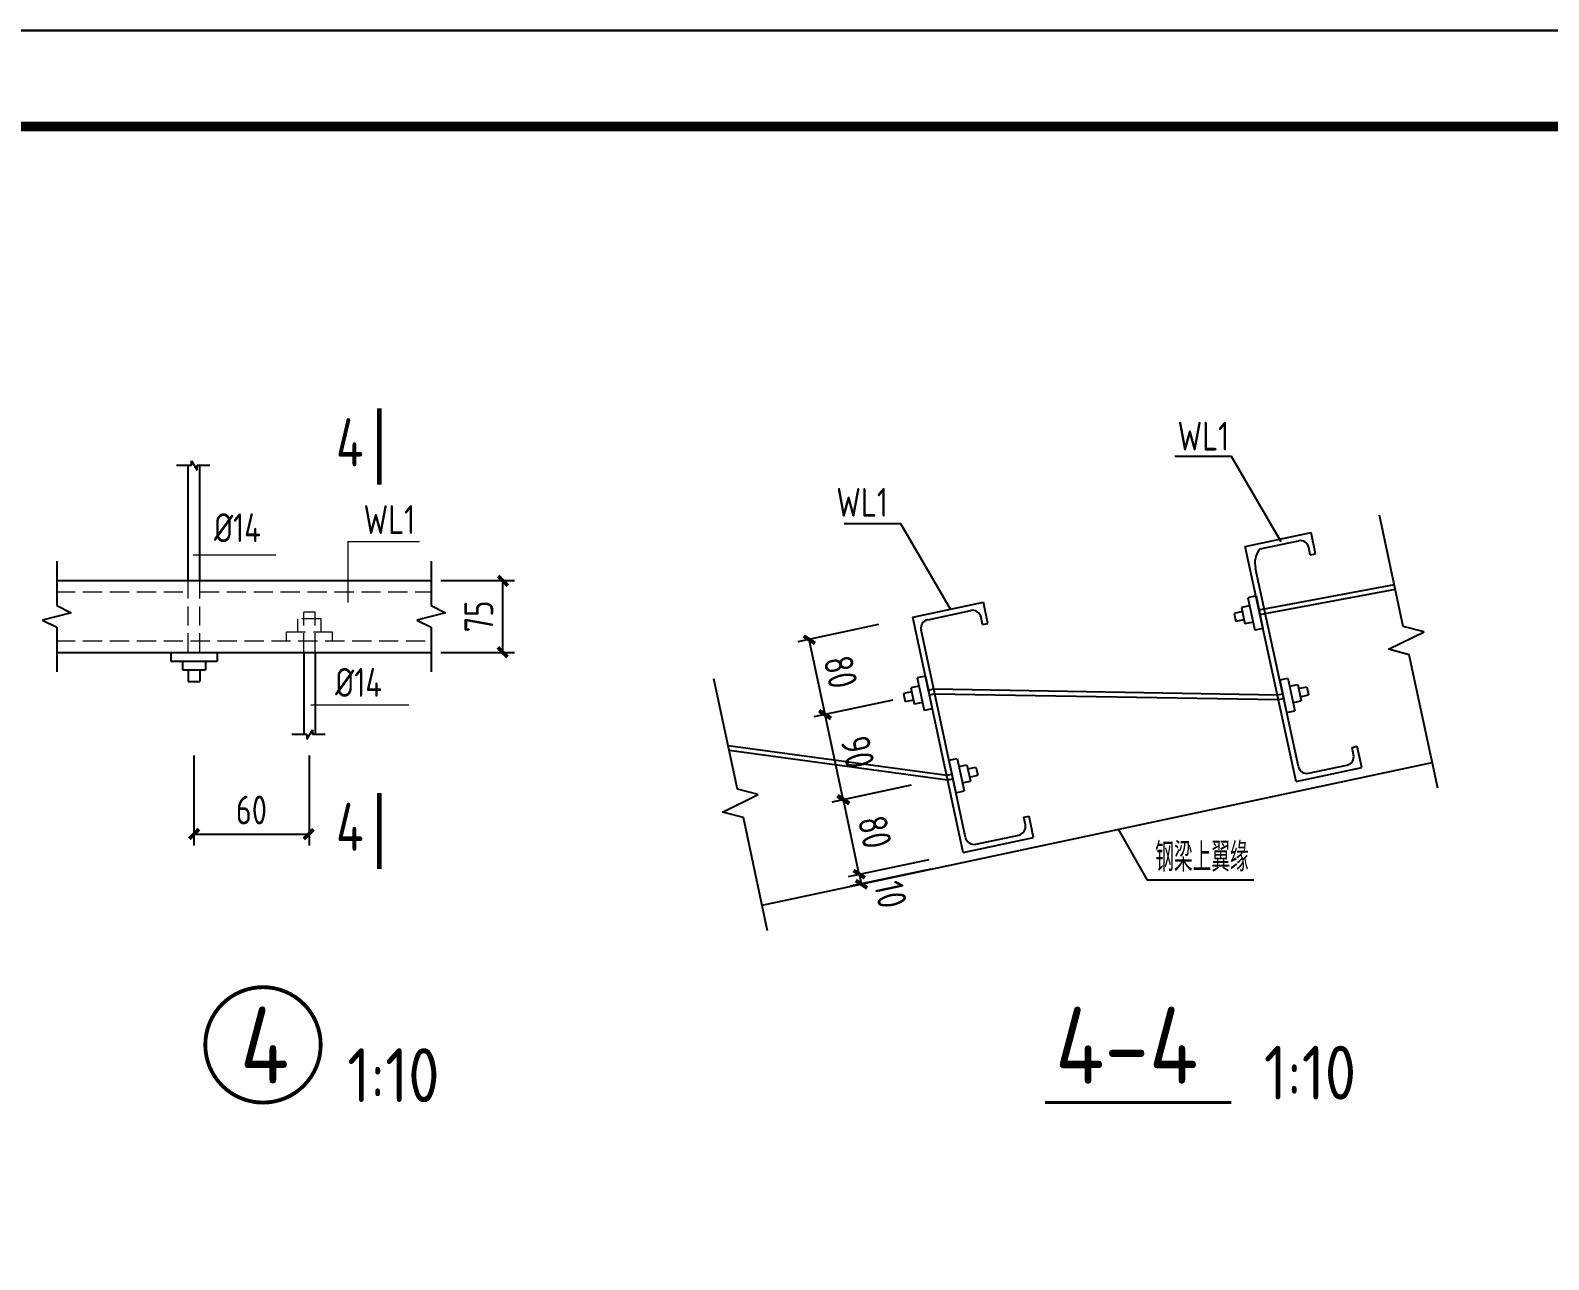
# Model space of a CAD drawing. Header units: millimetres. Extents: x 866309 to 879639, y 39442 to 44891.
# Drawn here: x 875632.7 to 875790.6, y 39914.8 to 40042.6 of the extents above; entities that cross this region are included whole.
import ezdxf

# ---------------------------------------------------------------- set-up
doc = ezdxf.new("R2010")
doc.units = ezdxf.units.MM
doc.header["$LTSCALE"] = 1000
doc.header["$MEASUREMENT"] = 0
doc.linetypes.add('DASH', pattern=[0.35, 0.25, -0.1])
for name, color, linetype, lineweight in [('1', 4, 'Continuous', 70), ('D3', 62, 'Continuous', 9), ('LZ', 64, 'Continuous', 9), ('数字', 3, 'Continuous', 9)]:
    doc.layers.add(name, color=color, linetype=linetype, lineweight=lineweight)
for name, color, linetype in [('D1', 112, 'Continuous'), ('D2', 6, 'Continuous'), ('DIM', 7, 'Continuous'), ('PUB_DIM', 3, 'Continuous'), ('THIN', 7, 'Continuous'), ('文字', 7, 'Continuous'), ('桩', 6, 'Continuous')]:
    doc.layers.add(name, color=color, linetype=linetype)
doc.styles.add('GBHZ', font='gbenor.shx', dxfattribs={"width": 0.9, "bigfont": 'gbcbig.shx'})
doc.dimstyles.new('Y10', dxfattribs={"dimscale": 0, "dimtxt": 3, "dimasz": 0.01, "dimexe": 1.2, "dimexo": 1, "dimgap": 1, "dimtad": 1, "dimdec": 0, "dimlfac": 10, "dimzin": 0, "dimdsep": 46, "dimtxsty": 'GBHZ', "dimblk1": 'DX', "dimblk2": 'DX', "dimsah": 1, "dimcen": 0.09, "dimdle": 1, "dimadec": 0, "dimazin": 0, "dimtfac": 1, "dimtdec": 0, "dimtix": 1, "dimtmove": 2, "dimatfit": 3, "dimldrblk": 'DX', "dimfxl": 0, "dimtolj": 1, "dimtzin": 0, "dimarcsym": 0})
doc.dimstyles.new('Y5', dxfattribs={"dimscale": 0, "dimtxt": 3, "dimasz": 0.01, "dimexe": 1.2, "dimexo": 1, "dimgap": 1, "dimtad": 1, "dimdec": 0, "dimlfac": 5, "dimzin": 0, "dimdsep": 46, "dimtxsty": 'GBHZ', "dimblk1": 'DX', "dimblk2": 'DX', "dimsah": 1, "dimcen": 0.09, "dimdle": 1, "dimadec": 0, "dimazin": 0, "dimtfac": 1, "dimtdec": 0, "dimtix": 1, "dimtmove": 2, "dimatfit": 3, "dimldrblk": 'DX', "dimfxl": 0, "dimtolj": 1, "dimtzin": 0, "dimarcsym": 0})

# ---------------------------------------------------------------- blocks, each defined once
blk = doc.blocks.new('DX')
at = {"color": 0, "linetype": 'ByBlock', "const_width": 40}
blk.add_lwpolyline([(-54, -51), (46, 49)], dxfattribs=at)
blk = doc.blocks.new('*D306')
at = {"layer": 'Defpoints', "color": 0, "linetype": 'ByBlock', "transparency": 16777216}
for p in [(875725.28, 39964.37), (875717.26, 39962.66), (875727.12, 39956.62)]:
    blk.add_point(p, dxfattribs=at)
at = {"layer": 'dim', "color": 0, "linetype": 'ByBlock', "lineweight": -2, "transparency": 16777216}
for p, q in [((875724.3, 39964.16), (875716.09, 39962.41)), ((875718.91, 39954.89), (875717.26, 39962.65)), ((875726.14, 39956.41), (875717.74, 39954.63))]:
    blk.add_line(p, q, dxfattribs=at)
at = {"layer": 'dim', "color": 0, "linetype": 'ByBlock', "lineweight": -2, "transparency": 16777216, "xscale": 0.01, "yscale": 0.01, "zscale": 0.01}
for p, rotation in [((875717.26, 39962.66), 102.0171866415807), ((875718.92, 39954.88), 282.0171866415807)]:
    blk.add_blockref('DX', p, dxfattribs=dict(at, rotation=rotation))
at = {"layer": 'dim', "color": 0, "linetype": 'ByBlock', "transparency": 16777216, "insert": (875720.53, 39959.29), "char_height": 3, "attachment_point": 5, "rotation": 282.0172, "style": 'GBHZ'}
blk.add_mtext('\\A1;80', dxfattribs=at)
blk = doc.blocks.new('*D307')
at = {"layer": 'Defpoints', "color": 0, "linetype": 'ByBlock', "transparency": 16777216}
for p in [(875723.36, 39973.2), (875715.35, 39971.5), (875725.28, 39964.37)]:
    blk.add_point(p, dxfattribs=at)
at = {"layer": 'dim', "color": 0, "linetype": 'ByBlock', "lineweight": -2, "transparency": 16777216}
for p, q in [((875722.38, 39972.99), (875714.18, 39971.25)), ((875717.23, 39962.67), (875715.36, 39971.49)), ((875724.3, 39964.16), (875716.06, 39962.41))]:
    blk.add_line(p, q, dxfattribs=at)
at = {"layer": 'dim', "color": 0, "linetype": 'ByBlock', "lineweight": -2, "transparency": 16777216, "xscale": 0.01, "yscale": 0.01, "zscale": 0.01}
for p, rotation in [((875715.35, 39971.5), 102.0171866415807), ((875717.24, 39962.66), 282.0171866415807)]:
    blk.add_blockref('DX', p, dxfattribs=dict(at, rotation=rotation))
at = {"layer": 'dim', "color": 0, "linetype": 'ByBlock', "transparency": 16777216, "insert": (875718.74, 39967.6), "char_height": 3, "attachment_point": 5, "rotation": 282.0172, "style": 'GBHZ'}
blk.add_mtext('\\A1;90', dxfattribs=at)
blk = doc.blocks.new('*D308')
at = {"layer": 'Defpoints', "color": 0, "linetype": 'ByBlock', "transparency": 16777216}
for p in [(875721.89, 39981.07), (875713.69, 39979.32), (875723.36, 39973.2)]:
    blk.add_point(p, dxfattribs=at)
at = {"layer": 'dim', "color": 0, "linetype": 'ByBlock', "lineweight": -2, "transparency": 16777216}
for p, q in [((875720.92, 39980.86), (875712.51, 39979.07)), ((875715.35, 39971.51), (875713.69, 39979.31)), ((875722.38, 39972.99), (875714.18, 39971.25))]:
    blk.add_line(p, q, dxfattribs=at)
at = {"layer": 'dim', "color": 0, "linetype": 'ByBlock', "lineweight": -2, "transparency": 16777216, "xscale": 0.01, "yscale": 0.01, "zscale": 0.01}
for p, rotation in [((875713.69, 39979.32), 102.0171866415807), ((875715.35, 39971.5), 282.0171866415807)]:
    blk.add_blockref('DX', p, dxfattribs=dict(at, rotation=rotation))
at = {"layer": 'dim', "color": 0, "linetype": 'ByBlock', "transparency": 16777216, "insert": (875716.97, 39975.93), "char_height": 3, "attachment_point": 5, "rotation": 282.0172, "style": 'GBHZ'}
blk.add_mtext('\\A1;80', dxfattribs=at)
blk = doc.blocks.new('*D309')
at = {"layer": 'Defpoints', "color": 0, "linetype": 'ByBlock', "transparency": 16777216}
for p in [(875727.12, 39956.62), (875727.33, 39955.64), (875719.12, 39953.9)]:
    blk.add_point(p, dxfattribs=at)
at = {"layer": 'dim', "color": 0, "linetype": 'ByBlock', "lineweight": -2, "transparency": 16777216}
for p, q in [((875726.14, 39956.41), (875717.74, 39954.63)), ((875726.35, 39955.44), (875717.95, 39953.65)), ((875718.91, 39954.89), (875718.91, 39954.89)), ((875718.92, 39954.88), (875719.12, 39953.9)), ((875719.13, 39953.89), (875719.13, 39953.88))]:
    blk.add_line(p, q, dxfattribs=at)
at = {"layer": 'dim', "color": 0, "linetype": 'ByBlock', "lineweight": -2, "transparency": 16777216, "xscale": 0.01, "yscale": 0.01, "zscale": 0.01}
for p, rotation in [((875718.92, 39954.88), 282.0171866415807), ((875719.12, 39953.9), 102.0171866415807)]:
    blk.add_blockref('DX', p, dxfattribs=dict(at, rotation=rotation))
at = {"layer": 'dim', "color": 0, "linetype": 'ByBlock', "transparency": 16777216, "insert": (875722.17, 39952.79), "char_height": 3, "attachment_point": 5, "rotation": 282.0172, "style": 'GBHZ'}
blk.add_mtext('\\A1;10', dxfattribs=at)
blk = doc.blocks.new('*D310')
at = {"layer": 'Defpoints', "color": 0, "linetype": 'ByBlock', "transparency": 16777216}
for p in [(875674.39, 39985.45), (875681.84, 39985.45), (875674.39, 39977.95)]:
    blk.add_point(p, dxfattribs=at)
at = {"layer": 'dim', "color": 0, "linetype": 'ByBlock', "lineweight": -2, "transparency": 16777216}
for p, q in [((875675.39, 39985.45), (875683.04, 39985.45)), ((875681.84, 39977.96), (875681.84, 39985.44)), ((875675.39, 39977.95), (875683.04, 39977.95))]:
    blk.add_line(p, q, dxfattribs=at)
at = {"layer": 'dim', "color": 0, "linetype": 'ByBlock', "lineweight": -2, "transparency": 16777216, "xscale": 0.01, "yscale": 0.01, "zscale": 0.01}
for p, rotation in [((875681.84, 39985.45), 90), ((875681.84, 39977.95), 270)]:
    blk.add_blockref('DX', p, dxfattribs=dict(at, rotation=rotation))
at = {"layer": 'dim', "color": 0, "linetype": 'ByBlock', "transparency": 16777216, "insert": (875679.34, 39981.7), "char_height": 3, "attachment_point": 5, "rotation": 90, "style": 'GBHZ'}
blk.add_mtext('\\A1;75', dxfattribs=at)
blk = doc.blocks.new('*D311')
at = {"layer": 'Defpoints', "color": 0, "linetype": 'ByBlock', "transparency": 16777216}
for p in [(875649.69, 39968.25), (875661.69, 39968.25), (875661.69, 39959.08)]:
    blk.add_point(p, dxfattribs=at)
at = {"layer": 'dim', "color": 0, "linetype": 'ByBlock', "lineweight": -2, "transparency": 16777216}
for p, q in [((875649.69, 39967.25), (875649.69, 39957.88)), ((875661.69, 39967.25), (875661.69, 39957.88)), ((875649.7, 39959.08), (875661.68, 39959.08))]:
    blk.add_line(p, q, dxfattribs=at)
at = {"layer": 'dim', "color": 0, "linetype": 'ByBlock', "lineweight": -2, "transparency": 16777216, "xscale": 0.01, "yscale": 0.01, "zscale": 0.01, "rotation": 180}
blk.add_blockref('DX', (875649.69, 39959.08), dxfattribs=at)
at = {"layer": 'dim', "color": 0, "linetype": 'ByBlock', "lineweight": -2, "transparency": 16777216, "xscale": 0.01, "yscale": 0.01, "zscale": 0.01}
blk.add_blockref('DX', (875661.69, 39959.08), dxfattribs=at)
at = {"layer": 'dim', "color": 0, "linetype": 'ByBlock', "transparency": 16777216, "insert": (875655.69, 39961.58), "char_height": 3, "attachment_point": 5, "style": 'GBHZ'}
blk.add_mtext('\\A1;60', dxfattribs=at)

msp = doc.modelspace()

# ---------------------------------------------------------------- linework, layer by layer
at = {"color": 0}
for p, q in [((875950.829, 40042.627), (875109.829, 40042.627)), ((875109.829, 40042.627), (875950.829, 40042.627))]:
    msp.add_line(p, q, dxfattribs=at)
at = {"color": 251}
for p, q in [((875757.634, 39998.343), (875751.736, 39998.343)), ((875762.794, 39989.465), (875757.634, 39998.343)), ((875723.23, 39991.33), (875717.331, 39991.33)), ((875728.389, 39982.452), (875723.23, 39991.33)), ((875708.795, 39951.699), (875778.493, 39966.535)), ((875745.847, 39959.586), (875748.842, 39954.289)), ((875759.937, 39954.289), (875748.842, 39954.289))]:
    msp.add_line(p, q, dxfattribs=at)
at = {"color": 0, "const_width": 1}
msp.add_lwpolyline([(875940.829, 39458.627), (875134.829, 39458.627), (875134.829, 40032.627), (875940.829, 40032.627)], close=True, dxfattribs=at)
at = {"linetype": 'ByBlock', "ltscale": 0.5, "const_width": 0.4}
msp.add_lwpolyline([(875650.896, 39937.164, 1), (875662.896, 39937.164, 1)], format="xyb", close=True, dxfattribs=at)
at = {"layer": '1', "color": 2, "const_width": 0.48}
for points in [[(875668.995, 39995.401), (875668.995, 40003.323)], [(875668.995, 39955.431), (875668.995, 39963.353)]]:
    msp.add_lwpolyline(points, dxfattribs=at)
at = {"layer": 'D1', "color": 251}
for p, q in [((875649.45, 39997.396), (875647.888, 39997.396)), ((875649.45, 39997.396), (875649.45, 39997.877)), ((875649.45, 39997.877), (875650.051, 39996.915)), ((875651.373, 39997.396), (875650.051, 39997.396)), ((875650.051, 39996.915), (875650.051, 39997.396)), ((875661.451, 39968.954), (875662.052, 39969.916)), ((875662.052, 39969.916), (875662.052, 39969.435)), ((875661.451, 39969.435), (875659.889, 39969.435)), ((875661.451, 39969.435), (875661.451, 39968.954)), ((875663.374, 39969.435), (875662.052, 39969.435))]:
    msp.add_line(p, q, dxfattribs=at)
at = {"layer": 'D2'}
for p, q in [((875649.126, 39985.453), (875649.126, 39997.396)), ((875650.328, 39985.453), (875650.328, 39997.396)), ((875759.05, 39988.978), (875765.895, 39990.435)), ((875766.365, 39988.225), (875765.895, 39990.435)), ((875764.326, 39964.542), (875759.05, 39988.978)), ((875760.601, 39988.726), (875764.58, 39989.573)), ((875765.814, 39988.108), (875765.65, 39988.879)), ((875765.814, 39988.108), (875766.365, 39988.225)), ((875764.572, 39966.092), (875760.115, 39986.679)), ((875635.369, 39985.453), (875649.126, 39985.453)), ((875635.369, 39985.453), (875649.126, 39985.453)), ((875649.126, 39985.453), (875674.39, 39985.453)), ((875650.328, 39985.453), (875674.39, 39985.453)), ((875761.049, 39982.503), (875774.56, 39985.014)), ((875761.111, 39982.005), (875774.658, 39984.554)), ((875724.478, 39981.619), (875731.812, 39983.18)), ((875732.282, 39980.97), (875731.812, 39983.18)), ((875759.502, 39982.803), (875758.656, 39982.623)), ((875758.656, 39982.623), (875759.016, 39980.93)), ((875760.169, 39983.83), (875759.322, 39983.649)), ((875759.322, 39983.649), (875760.043, 39980.263)), ((875760.477, 39982.381), (875761.049, 39982.503)), ((875729.705, 39957.172), (875724.478, 39981.619)), ((875726.029, 39981.367), (875730.497, 39982.318)), ((875731.731, 39980.852), (875731.567, 39981.624)), ((875731.731, 39980.852), (875732.282, 39980.97)), ((875758.746, 39982.199), (875757.9, 39982.019)), ((875757.9, 39982.019), (875758.08, 39981.173)), ((875758.926, 39981.353), (875758.08, 39981.173)), ((875759.863, 39981.11), (875759.016, 39980.93)), ((875760.581, 39981.892), (875761.111, 39982.005)), ((875729.951, 39958.722), (875725.335, 39980.297)), ((875760.889, 39980.444), (875760.043, 39980.263)), ((875635.369, 39977.951), (875674.39, 39977.951)), ((875647.323, 39977.951), (875647.323, 39977.049)), ((875652.131, 39977.951), (875652.131, 39977.049)), ((875661.127, 39977.951), (875661.127, 39969.435)), ((875662.329, 39977.951), (875662.329, 39969.435)), ((875647.323, 39977.049), (875652.131, 39977.049)), ((875648.525, 39977.049), (875648.525, 39976.147)), ((875650.929, 39977.049), (875650.929, 39976.147)), ((875648.525, 39976.147), (875650.929, 39976.147)), ((875649.126, 39976.147), (875649.126, 39974.945)), ((875649.126, 39974.945), (875650.328, 39974.945)), ((875650.328, 39976.147), (875650.328, 39974.945)), ((875725.783, 39975.488), (875724.936, 39975.307)), ((875724.936, 39975.307), (875725.657, 39971.921)), ((875762.631, 39975.111), (875763.477, 39975.291)), ((875763.477, 39975.291), (875764.198, 39971.906)), ((875763.658, 39974.445), (875764.504, 39974.625)), ((875764.504, 39974.625), (875764.864, 39972.932)), ((875724.36, 39973.857), (875723.514, 39973.677)), ((875723.514, 39973.677), (875723.694, 39972.831)), ((875724.54, 39973.011), (875723.694, 39972.831)), ((875725.117, 39974.461), (875724.27, 39974.281)), ((875724.27, 39974.281), (875724.63, 39972.588)), ((875726.091, 39974.039), (875726.663, 39974.161)), ((875726.195, 39973.55), (875726.725, 39973.663)), ((875726.663, 39974.161), (875762.409, 39973.55)), ((875726.725, 39973.663), (875762.471, 39973.052)), ((875762.409, 39973.55), (875762.939, 39973.663)), ((875762.471, 39973.052), (875763.043, 39973.174)), ((875764.594, 39974.202), (875765.441, 39974.382)), ((875764.774, 39973.355), (875765.621, 39973.536)), ((875765.441, 39974.382), (875765.621, 39973.536)), ((875725.477, 39972.768), (875724.63, 39972.588)), ((875726.504, 39972.102), (875725.657, 39971.921)), ((875763.352, 39971.725), (875764.198, 39971.906)), ((875764.018, 39972.752), (875764.864, 39972.932)), ((875705.262, 39968.299), (875728.012, 39965.206)), ((875705.367, 39967.803), (875728.074, 39964.708)), ((875728.234, 39966.767), (875729.08, 39966.947)), ((875729.08, 39966.947), (875729.801, 39963.561)), ((875770.15, 39968.086), (875770.701, 39968.203)), ((875770.315, 39967.314), (875770.15, 39968.086)), ((875771.171, 39965.999), (875770.701, 39968.203)), ((875728.012, 39965.206), (875728.542, 39965.318)), ((875729.26, 39966.101), (875730.107, 39966.281)), ((875730.107, 39966.281), (875730.467, 39964.588)), ((875730.197, 39965.858), (875731.044, 39966.038)), ((875730.377, 39965.011), (875731.224, 39965.191)), ((875731.044, 39966.038), (875731.224, 39965.191)), ((875764.326, 39964.542), (875771.171, 39965.999)), ((875765.641, 39965.398), (875769.62, 39966.245)), ((875728.074, 39964.708), (875728.646, 39964.829)), ((875728.955, 39963.381), (875729.801, 39963.561)), ((875729.621, 39964.408), (875730.467, 39964.588)), ((875736.019, 39960.82), (875736.57, 39960.938)), ((875736.183, 39960.049), (875736.019, 39960.82)), ((875737.039, 39958.733), (875736.57, 39960.938)), ((875731.021, 39958.028), (875735.489, 39958.979)), ((875729.705, 39957.172), (875737.039, 39958.733))]:
    msp.add_line(p, q, dxfattribs=at)
for centre, radius, start, end in [((875764.768, 39988.691), 0.902, 12.01719, 102.01719), ((875762.27, 39987.249), 2.228, 138.47663, 194.82615), ((875726.217, 39980.485), 0.902, 102.01719, 192.01719), ((875730.685, 39981.436), 0.902, 12.01719, 102.01719), ((875769.433, 39967.127), 0.902, 282.01719, 12.01719), ((875765.454, 39966.28), 0.902, 192.01719, 282.01719), ((875735.301, 39959.861), 0.902, 282.01719, 12.01719), ((875730.833, 39958.91), 0.902, 192.01719, 282.01719)]:
    msp.add_arc(centre, radius, start, end, dxfattribs=at)
at = {"layer": 'D3', "color": 251}
for p, q in [((875665.713, 39989.483), (875665.713, 39983.167)), ((875665.713, 39989.483), (875673.175, 39989.483)), ((875649.63, 39988.121), (875658.228, 39988.121)), ((875661.871, 39972.522), (875672.052, 39972.522))]:
    msp.add_line(p, q, dxfattribs=at)
at = {"layer": 'LZ', "color": 251, "linetype": 'DASH', "ltscale": 0.008}
for p, q in [((875635.369, 39984.251), (875649.126, 39984.251)), ((875649.126, 39977.951), (875649.126, 39985.453)), ((875650.328, 39977.951), (875650.328, 39985.453)), ((875650.328, 39984.251), (875674.39, 39984.251)), ((875660.526, 39980.055), (875660.526, 39981.457)), ((875662.93, 39981.457), (875660.526, 39981.457)), ((875661.127, 39977.951), (875661.127, 39982.159)), ((875662.329, 39982.159), (875661.127, 39982.159)), ((875662.329, 39977.951), (875662.329, 39982.159)), ((875662.93, 39980.055), (875662.93, 39981.457)), ((875664.132, 39980.055), (875659.324, 39980.055)), ((875659.324, 39979.153), (875659.324, 39980.055)), ((875664.132, 39979.153), (875664.132, 39980.055)), ((875635.369, 39979.153), (875674.39, 39979.153))]:
    msp.add_line(p, q, dxfattribs=at)
at = {"layer": 'THIN'}
for p, q in [((875775.486, 39980.661), (875773.025, 39992.225)), ((875635.462, 39987.453), (875635.462, 39982.827)), ((875674.39, 39987.453), (875674.39, 39982.827)), ((875635.462, 39982.827), (875636.962, 39982.077)), ((875674.39, 39982.827), (875675.89, 39982.077)), ((875636.962, 39982.077), (875633.962, 39981.327)), ((875633.962, 39981.327), (875635.462, 39980.577)), ((875675.89, 39982.077), (875672.89, 39981.327)), ((875672.89, 39981.327), (875674.39, 39980.577)), ((875635.462, 39980.577), (875635.462, 39975.951)), ((875674.39, 39980.577), (875674.39, 39975.951)), ((875773.947, 39978.289), (875777.651, 39980.1)), ((875777.651, 39980.1), (875775.486, 39980.661)), ((875776.111, 39977.727), (875773.947, 39978.289)), ((875779.061, 39963.867), (875776.111, 39977.727)), ((875706.231, 39963.745), (875703.792, 39975.202)), ((875708.396, 39963.183), (875706.231, 39963.745)), ((875704.691, 39961.372), (875708.396, 39963.183)), ((875706.856, 39960.811), (875704.691, 39961.372)), ((875709.363, 39949.03), (875706.856, 39960.811))]:
    msp.add_line(p, q, dxfattribs=at)
at = {"layer": '文字', "color": 6, "const_width": 0.32}
msp.add_lwpolyline([(875738.219, 39931.164), (875757.613, 39931.164)], dxfattribs=at)
at = {"layer": '桩'}
for p, q in [((875760.169, 39983.83), (875760.889, 39980.444)), ((875725.783, 39975.488), (875726.504, 39972.102)), ((875762.631, 39975.111), (875763.352, 39971.725)), ((875728.234, 39966.767), (875728.955, 39963.381))]:
    msp.add_line(p, q, dxfattribs=at)

# ---------------------------------------------------------------- texts
at = {"layer": 'PUB_DIM', "style": 'GBHZ', "width": 0.9}
for p in [(875664.474, 39997.3), (875664.474, 39957.331)]:
    msp.add_text('4', height=5, dxfattribs=at).set_placement(p)
at = {"layer": '数字', "style": 'GBHZ', "width": 0.9}
for s, p in [('WL1', (875752.003, 39998.946)), ('WL1', (875716.515, 39992.068)), ('%%C14', (875651.793, 39989.423)), ('WL1', (875667.352, 39990.272)), ('%%C14', (875664.395, 39973.343)), ('钢梁上翼缘', (875749.687, 39955.183))]:
    msp.add_text(s, height=3, dxfattribs=at).set_placement(p)
at = {"layer": '文字', "color": 6, "style": 'GBHZ'}
for s, height, p in [('4', 8, (875654.501, 39933.131)), ('4-4', 8, (875739.275, 39933.115)), ('1:10', 5.6, (875665.663, 39931.212, -0.009)), ('1:10', 5.6, (875760.986, 39931.475))]:
    msp.add_text(s, height=height, dxfattribs=at).set_placement(p)

# ---------------------------------------------------------------- dimensions: what is measured, and where the dimension line sits
at = {"layer": 'dim', "color": 0, "linetype": 'ByBlock'}
for base, p1, p2, angle, picture, middle in [((875681.844, 39985.453), (875674.39, 39977.951), (875674.39, 39985.453), 90, '*D310', (875679.344, 39981.702)), ((875713.689, 39979.323), (875723.356, 39973.201), (875721.894, 39981.069), 102.01719, '*D308', (875716.967, 39975.931)), ((875715.354, 39971.498), (875725.277, 39964.367), (875723.356, 39973.201), 102.01719, '*D307', (875718.741, 39967.597)), ((875717.259, 39962.661), (875727.122, 39956.622), (875725.277, 39964.367), 102.01719, '*D306', (875720.533, 39959.289))]:
    dim = msp.add_linear_dim(base=base, p1=p1, p2=p2, angle=angle, dimstyle='Y10', override={"dimscale": 1}, dxfattribs=at)
    dim.commit()
    dim.dimension.update_dxf_attribs({"geometry": picture, "text_midpoint": middle})
dim = msp.add_linear_dim(base=(875661.692, 39959.08), p1=(875649.691, 39968.252), p2=(875661.692, 39968.252), dimstyle='Y5', override={"dimscale": 1}, dxfattribs=at)
dim.commit()
dim.dimension.update_dxf_attribs({"geometry": '*D311', "text_midpoint": (875655.691, 39961.58)})
dim = msp.add_linear_dim(base=(875719.124, 39953.897), p1=(875727.122, 39956.622), p2=(875727.33, 39955.644), angle=282.01719, dimstyle='Y10', override={"dimscale": 1}, dxfattribs=at)
dim.commit()
dim.dimension.update_dxf_attribs({"geometry": '*D309', "text_midpoint": (875722.166, 39952.791), "dimtype": 160})

doc.saveas('drawing.dxf')
